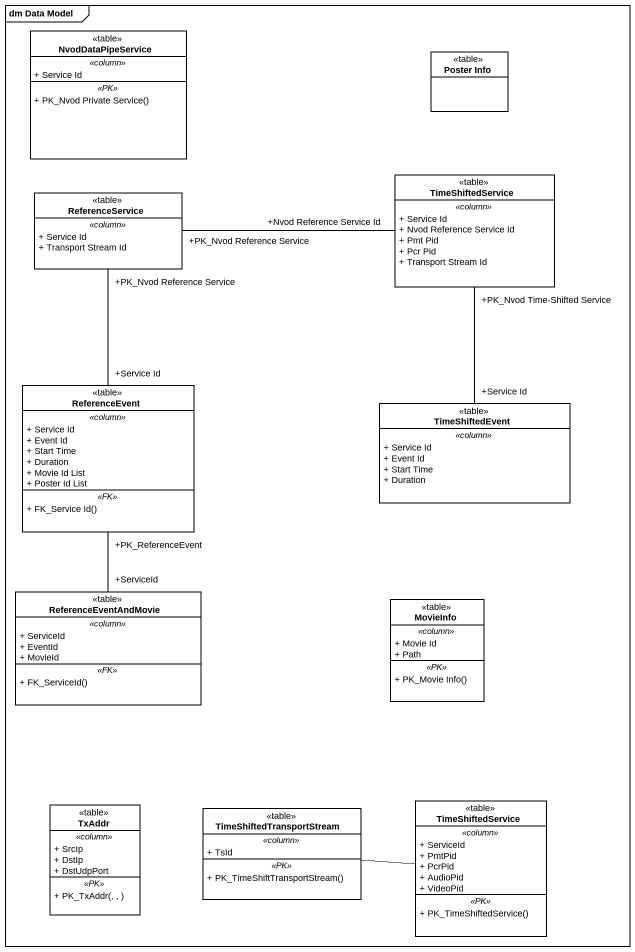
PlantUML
@startuml
mainframe dm Data Model
hide circle
hide empty members
skinparam classAttributeIconSize 0
class NvodDataPipeService <<table>> {
  .. <<column>> ..
  + Service Id
  .. <<PK>> ..
  + PK_Nvod Private Service()
}
class "Poster Info" as Poster_Info <<table>>
class TimeShiftedService <<table>> {
  .. <<column>> ..
  + Service Id
  + Nvod Reference Service Id
  + Pmt Pid
  + Pcr Pid
  + Transport Stream Id
}
class ReferenceService <<table>> {
  .. <<column>> ..
  + Service Id
  + Transport Stream Id
}
class ReferenceEvent <<table>> {
  .. <<column>> ..
  + Service Id
  + Event Id
  + Start Time
  + Duration
  + Movie Id List
  + Poster Id List
  .. <<FK>> ..
  + FK_Service Id()
}
class TimeShiftedEvent <<table>> {
  .. <<column>> ..
  + Service Id
  + Event Id
  + Start Time
  + Duration
}
class ReferenceEventAndMovie <<table>> {
  .. <<column>> ..
  + ServiceId
  + EventId
  + MovieId
  .. <<FK>> ..
  + FK_ServiceId()
}
class MovieInfo <<table>> {
  .. <<column>> ..
  + Movie Id
  + Path
  .. <<PK>> ..
  + PK_Movie Info()
}
class "TimeShiftedService" as TimeShiftedService_2 <<table>> {
  .. <<column>> ..
  + ServiceId
  + PmtPid
  + PcrPid
  + AudioPid
  + VideoPid
  .. <<PK>> ..
  + PK_TimeShiftedService()
}
class TxAddr <<table>> {
  .. <<column>> ..
  + SrcIp
  + DstIp
  + DstUdpPort
  .. <<PK>> ..
  + PK_TxAddr(, , )
}
class TimeShiftedTransportStream <<table>> {
  .. <<column>> ..
  + TsId
  .. <<PK>> ..
  + PK_TimeShiftTransportStream()
}
TimeShiftedService "+Nvod Reference Service Id" -left- "+PK_Nvod Reference Service" ReferenceService
ReferenceEvent "+Service Id" -up- "+PK_Nvod Reference Service" ReferenceService
TimeShiftedEvent "+Service Id" -up- "+PK_Nvod Time-Shifted Service" TimeShiftedService
ReferenceEventAndMovie "+ServiceId" -up- "+PK_ReferenceEvent" ReferenceEvent
TimeShiftedTransportStream -right- TimeShiftedService_2
@enduml
